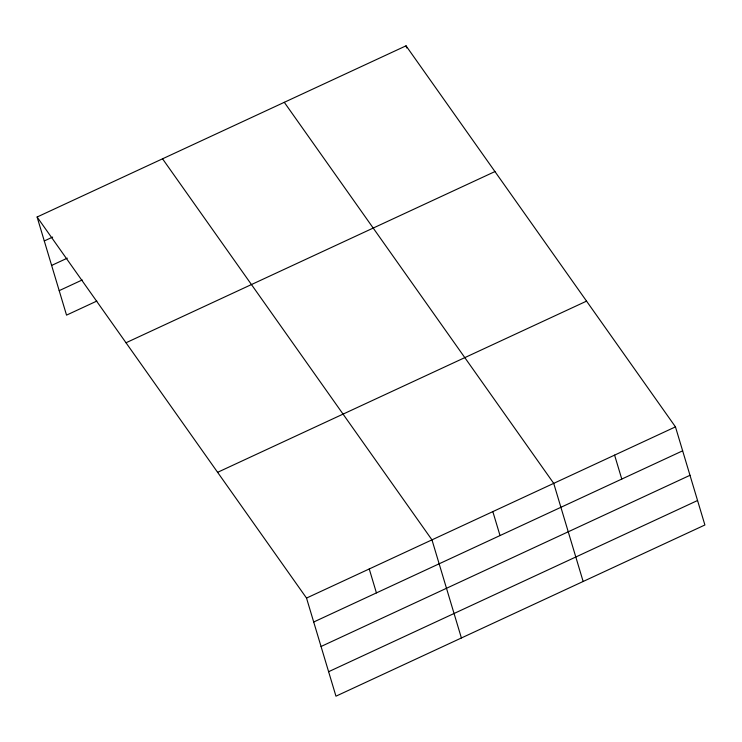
<?xml version="1.0" encoding="UTF-8"?>
<svg xmlns="http://www.w3.org/2000/svg" width="742" height="742" viewBox="0 0 742 742"><rect width="100%" height="100%" fill="white"/><g stroke="black" fill="none" stroke-linecap="round" stroke-linejoin="round"><path stroke-width="1.11" d="M37.1 217.016L406.041 45.819L675.461 426.873L704.9 524.984L335.959 696.182L306.52 598.071L37.1 217.016L66.539 315.127L96.85 301.057M44.279 240.955L52.645 237.078M51.625 265.432L67.309 258.16M59.193 290.651L82.186 279.975M126.01 342.767L494.951 171.569M217.61 472.32L586.56 301.131M306.52 598.071L675.461 426.873M313.708 622.009L682.649 450.821M321.054 646.486L689.995 475.297M328.613 671.705L697.554 500.507M284.288 102.313L553.717 483.367L583.147 581.478M162.544 158.807L431.965 539.861L461.394 637.972M614.589 455.124L621.777 479.063M406.041 45.819L406.699 47.998M492.836 511.618L500.025 535.557M369.247 568.966L376.426 592.904"/></g></svg>
